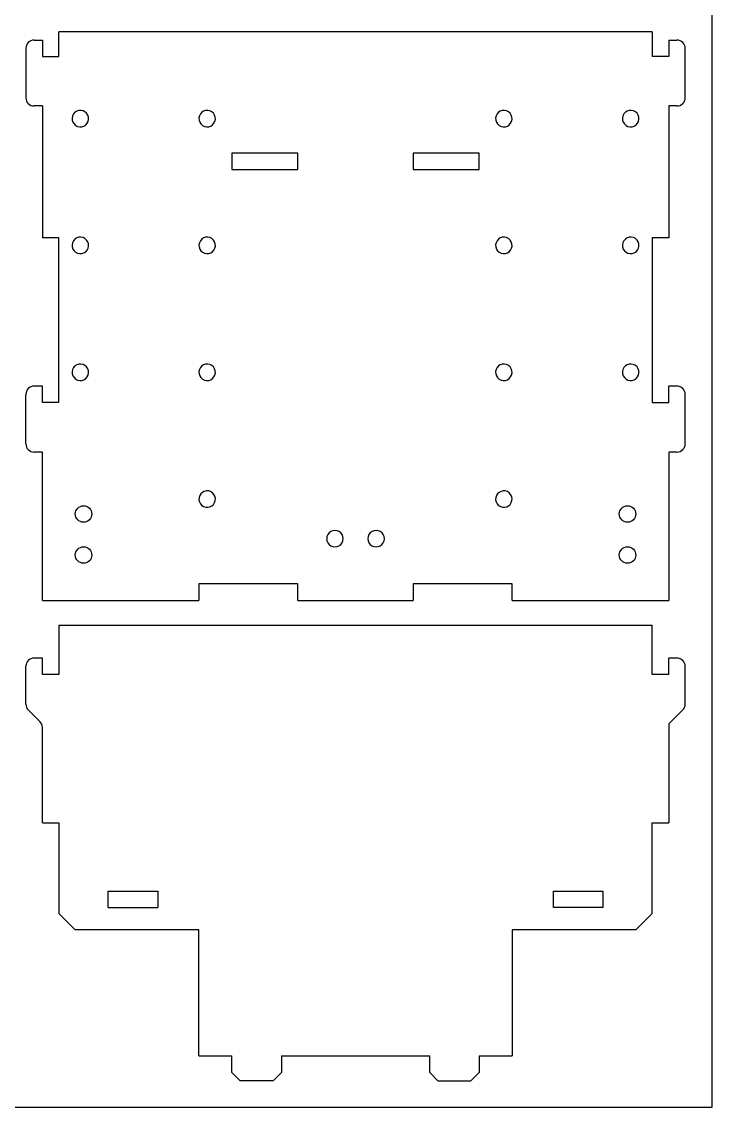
# Model space of a CAD drawing. Header units: inches. Extents: x 222 to 389, y -88 to 138.
# Drawn here: x 305.4 to 389.2, y -87.6 to 44.2 of the extents above; entities that cross this region are included whole.
import ezdxf

# ---------------------------------------------------------------- set-up
doc = ezdxf.new("R2010")
doc.units = ezdxf.units.IN
doc.header["$MEASUREMENT"] = 0

msp = doc.modelspace()

# ---------------------------------------------------------------- linework, layer by layer
for p, q in [((381.93, 42.95), (309.93, 42.95)), ((309.93, 39.95), (309.93, 42.95)), ((381.93, 42.95), (381.93, 39.95)), ((305.93, 40.95), (305.93, 34.95)), ((306.93, 41.95), (307.93, 41.95)), ((307.93, 41.95), (307.93, 39.95)), ((383.93, 41.95), (384.93, 41.95)), ((383.93, 41.95), (383.93, 39.95)), ((385.93, 34.95), (385.93, 40.95)), ((307.93, 39.95), (309.93, 39.95)), ((383.93, 39.95), (381.93, 39.95)), ((307.93, 33.95), (306.93, 33.95)), ((307.93, 33.95), (307.93, 17.95)), ((311.71, 32.98), (311.59, 32.75)), ((311.89, 33.18), (311.71, 32.98)), ((312.1, 33.32), (311.89, 33.18)), ((312.35, 33.4), (312.1, 33.32)), ((312.61, 33.41), (312.35, 33.4)), ((312.87, 33.36), (312.61, 33.41)), ((313.1, 33.24), (312.87, 33.36)), ((313.3, 33.07), (313.1, 33.24)), ((313.44, 32.85), (313.3, 33.07)), ((327.1, 32.98), (326.98, 32.75)), ((327.28, 33.18), (327.1, 32.98)), ((327.49, 33.32), (327.28, 33.18)), ((327.74, 33.4), (327.49, 33.32)), ((328, 33.41), (327.74, 33.4)), ((328.26, 33.36), (328, 33.41)), ((328.49, 33.24), (328.26, 33.36)), ((328.69, 33.07), (328.49, 33.24)), ((328.83, 32.85), (328.69, 33.07)), ((363.1, 32.98), (362.98, 32.75)), ((363.28, 33.18), (363.1, 32.98)), ((363.49, 33.32), (363.28, 33.18)), ((363.74, 33.4), (363.49, 33.32)), ((364, 33.41), (363.74, 33.4)), ((364.26, 33.36), (364, 33.41)), ((364.49, 33.24), (364.26, 33.36)), ((364.69, 33.07), (364.49, 33.24)), ((364.83, 32.85), (364.69, 33.07)), ((378.49, 32.98), (378.37, 32.75)), ((378.67, 33.18), (378.49, 32.98)), ((378.88, 33.32), (378.67, 33.18)), ((379.13, 33.4), (378.88, 33.32)), ((379.39, 33.41), (379.13, 33.4)), ((379.65, 33.36), (379.39, 33.41)), ((379.88, 33.24), (379.65, 33.36)), ((380.08, 33.07), (379.88, 33.24)), ((380.22, 32.85), (380.08, 33.07)), ((383.93, 33.95), (383.93, 17.95)), ((384.93, 33.95), (383.93, 33.95)), ((311.59, 32.75), (311.54, 32.49)), ((311.54, 32.49), (311.55, 32.23)), ((311.55, 32.23), (311.63, 31.98)), ((311.63, 31.98), (311.78, 31.77)), ((311.78, 31.77), (311.97, 31.59)), ((312.97, 31.51), (313.19, 31.66)), ((313.19, 31.66), (313.36, 31.85)), ((313.36, 31.85), (313.48, 32.08)), ((313.52, 32.6), (313.44, 32.85)), ((313.48, 32.08), (313.53, 32.34)), ((313.53, 32.34), (313.52, 32.6)), ((326.98, 32.75), (326.93, 32.49)), ((326.93, 32.49), (326.94, 32.23)), ((326.94, 32.23), (327.02, 31.98)), ((327.02, 31.98), (327.17, 31.77)), ((327.17, 31.77), (327.36, 31.59)), ((328.36, 31.51), (328.58, 31.66)), ((328.58, 31.66), (328.75, 31.85)), ((328.75, 31.85), (328.87, 32.08)), ((328.91, 32.6), (328.83, 32.85)), ((328.87, 32.08), (328.92, 32.34)), ((328.92, 32.34), (328.91, 32.6)), ((362.98, 32.75), (362.93, 32.49)), ((362.93, 32.49), (362.94, 32.23)), ((362.94, 32.23), (363.02, 31.98)), ((363.02, 31.98), (363.17, 31.77)), ((363.17, 31.77), (363.36, 31.59)), ((364.36, 31.51), (364.58, 31.66)), ((364.58, 31.66), (364.75, 31.85)), ((364.75, 31.85), (364.87, 32.08)), ((364.91, 32.6), (364.83, 32.85)), ((364.87, 32.08), (364.92, 32.34)), ((364.92, 32.34), (364.91, 32.6)), ((378.37, 32.75), (378.32, 32.49)), ((378.32, 32.49), (378.33, 32.23)), ((378.33, 32.23), (378.41, 31.98)), ((378.41, 31.98), (378.56, 31.77)), ((378.56, 31.77), (378.75, 31.59)), ((379.75, 31.51), (379.97, 31.66)), ((379.97, 31.66), (380.14, 31.85)), ((380.14, 31.85), (380.26, 32.08)), ((380.3, 32.6), (380.22, 32.85)), ((380.26, 32.08), (380.31, 32.34)), ((380.31, 32.34), (380.3, 32.6)), ((311.97, 31.59), (312.2, 31.47)), ((312.2, 31.47), (312.46, 31.42)), ((312.46, 31.42), (312.72, 31.43)), ((312.72, 31.43), (312.97, 31.51)), ((327.36, 31.59), (327.59, 31.47)), ((327.59, 31.47), (327.85, 31.42)), ((327.85, 31.42), (328.11, 31.43)), ((328.11, 31.43), (328.36, 31.51)), ((363.36, 31.59), (363.59, 31.47)), ((363.59, 31.47), (363.85, 31.42)), ((363.85, 31.42), (364.11, 31.43)), ((364.11, 31.43), (364.36, 31.51)), ((378.75, 31.59), (378.98, 31.47)), ((378.98, 31.47), (379.24, 31.42)), ((379.24, 31.42), (379.5, 31.43)), ((379.5, 31.43), (379.75, 31.51)), ((330.93, 28.23), (330.93, 26.23)), ((338.93, 28.23), (330.93, 28.23)), ((338.93, 26.23), (338.93, 28.23)), ((352.93, 28.23), (352.93, 26.23)), ((360.93, 28.23), (352.93, 28.23)), ((360.93, 26.23), (360.93, 28.23)), ((330.93, 26.23), (338.93, 26.23)), ((352.93, 26.23), (360.93, 26.23)), ((309.93, 17.95), (307.93, 17.95)), ((309.93, -2.05), (309.93, 17.95)), ((311.59, 17.36), (311.54, 17.1)), ((311.71, 17.59), (311.59, 17.36)), ((311.89, 17.79), (311.71, 17.59)), ((312.1, 17.93), (311.89, 17.79)), ((312.35, 18.01), (312.1, 17.93)), ((312.61, 18.02), (312.35, 18.01)), ((312.87, 17.97), (312.61, 18.02)), ((313.1, 17.85), (312.87, 17.97)), ((313.3, 17.68), (313.1, 17.85)), ((313.44, 17.46), (313.3, 17.68)), ((313.52, 17.21), (313.44, 17.46)), ((313.53, 16.95), (313.52, 17.21)), ((326.98, 17.36), (326.93, 17.1)), ((327.1, 17.59), (326.98, 17.36)), ((327.28, 17.79), (327.1, 17.59)), ((327.49, 17.93), (327.28, 17.79)), ((327.74, 18.01), (327.49, 17.93)), ((328, 18.02), (327.74, 18.01)), ((328.26, 17.97), (328, 18.02)), ((328.49, 17.85), (328.26, 17.97)), ((328.69, 17.68), (328.49, 17.85)), ((328.83, 17.46), (328.69, 17.68)), ((328.91, 17.21), (328.83, 17.46)), ((328.92, 16.95), (328.91, 17.21)), ((362.98, 17.36), (362.93, 17.1)), ((363.1, 17.59), (362.98, 17.36)), ((363.28, 17.79), (363.1, 17.59)), ((363.49, 17.93), (363.28, 17.79)), ((363.74, 18.01), (363.49, 17.93)), ((364, 18.02), (363.74, 18.01)), ((364.26, 17.97), (364, 18.02)), ((364.49, 17.85), (364.26, 17.97)), ((364.69, 17.68), (364.49, 17.85)), ((364.83, 17.46), (364.69, 17.68)), ((364.91, 17.21), (364.83, 17.46)), ((364.92, 16.95), (364.91, 17.21)), ((378.37, 17.36), (378.32, 17.1)), ((378.49, 17.59), (378.37, 17.36)), ((378.67, 17.79), (378.49, 17.59)), ((378.88, 17.93), (378.67, 17.79)), ((379.13, 18.01), (378.88, 17.93)), ((379.39, 18.02), (379.13, 18.01)), ((379.65, 17.97), (379.39, 18.02)), ((379.88, 17.85), (379.65, 17.97)), ((380.08, 17.68), (379.88, 17.85)), ((380.22, 17.46), (380.08, 17.68)), ((380.3, 17.21), (380.22, 17.46)), ((380.31, 16.95), (380.3, 17.21)), ((381.93, 17.95), (381.93, -2.05)), ((383.93, 17.95), (381.93, 17.95)), ((311.54, 17.1), (311.55, 16.84)), ((311.55, 16.84), (311.63, 16.59)), ((311.63, 16.59), (311.78, 16.38)), ((311.78, 16.38), (311.97, 16.2)), ((311.97, 16.2), (312.2, 16.08)), ((312.2, 16.08), (312.46, 16.03)), ((312.46, 16.03), (312.72, 16.04)), ((312.72, 16.04), (312.97, 16.12)), ((312.97, 16.12), (313.19, 16.27)), ((313.19, 16.27), (313.36, 16.46)), ((313.36, 16.46), (313.48, 16.69)), ((313.48, 16.69), (313.53, 16.95)), ((326.93, 17.1), (326.94, 16.84)), ((326.94, 16.84), (327.02, 16.59)), ((327.02, 16.59), (327.17, 16.38)), ((327.17, 16.38), (327.36, 16.2)), ((327.36, 16.2), (327.59, 16.08)), ((327.59, 16.08), (327.85, 16.03)), ((327.85, 16.03), (328.11, 16.04)), ((328.11, 16.04), (328.36, 16.12)), ((328.36, 16.12), (328.58, 16.27)), ((328.58, 16.27), (328.75, 16.46)), ((328.75, 16.46), (328.87, 16.69)), ((328.87, 16.69), (328.92, 16.95)), ((362.93, 17.1), (362.94, 16.84)), ((362.94, 16.84), (363.02, 16.59)), ((363.02, 16.59), (363.17, 16.38)), ((363.17, 16.38), (363.36, 16.2)), ((363.36, 16.2), (363.59, 16.08)), ((363.59, 16.08), (363.85, 16.03)), ((363.85, 16.03), (364.11, 16.04)), ((364.11, 16.04), (364.36, 16.12)), ((364.36, 16.12), (364.58, 16.27)), ((364.58, 16.27), (364.75, 16.46)), ((364.75, 16.46), (364.87, 16.69)), ((364.87, 16.69), (364.92, 16.95)), ((378.32, 17.1), (378.33, 16.84)), ((378.33, 16.84), (378.41, 16.59)), ((378.41, 16.59), (378.56, 16.38)), ((378.56, 16.38), (378.75, 16.2)), ((378.75, 16.2), (378.98, 16.08)), ((378.98, 16.08), (379.24, 16.03)), ((379.24, 16.03), (379.5, 16.04)), ((379.5, 16.04), (379.75, 16.12)), ((379.75, 16.12), (379.97, 16.27)), ((379.97, 16.27), (380.14, 16.46)), ((380.14, 16.46), (380.26, 16.69)), ((380.26, 16.69), (380.31, 16.95)), ((311.59, 1.97), (311.54, 1.71)), ((311.54, 1.71), (311.55, 1.45)), ((311.55, 1.45), (311.63, 1.2)), ((311.71, 2.2), (311.59, 1.97)), ((311.89, 2.4), (311.71, 2.2)), ((312.1, 2.54), (311.89, 2.4)), ((312.35, 2.62), (312.1, 2.54)), ((312.61, 2.63), (312.35, 2.62)), ((312.87, 2.58), (312.61, 2.63)), ((313.1, 2.46), (312.87, 2.58)), ((313.3, 2.29), (313.1, 2.46)), ((313.44, 2.07), (313.3, 2.29)), ((313.52, 1.82), (313.44, 2.07)), ((313.48, 1.3), (313.53, 1.56)), ((313.53, 1.56), (313.52, 1.82)), ((326.98, 1.97), (326.93, 1.71)), ((326.93, 1.71), (326.94, 1.45)), ((326.94, 1.45), (327.02, 1.2)), ((327.1, 2.2), (326.98, 1.97)), ((327.28, 2.4), (327.1, 2.2)), ((327.49, 2.54), (327.28, 2.4)), ((327.74, 2.62), (327.49, 2.54)), ((328, 2.63), (327.74, 2.62)), ((328.26, 2.58), (328, 2.63)), ((328.49, 2.46), (328.26, 2.58)), ((328.69, 2.29), (328.49, 2.46)), ((328.83, 2.07), (328.69, 2.29)), ((328.91, 1.82), (328.83, 2.07)), ((328.87, 1.3), (328.92, 1.56)), ((328.92, 1.56), (328.91, 1.82)), ((362.98, 1.97), (362.93, 1.71)), ((362.93, 1.71), (362.94, 1.45)), ((362.94, 1.45), (363.02, 1.2)), ((363.1, 2.2), (362.98, 1.97)), ((363.28, 2.4), (363.1, 2.2)), ((363.49, 2.54), (363.28, 2.4)), ((363.74, 2.62), (363.49, 2.54)), ((364, 2.63), (363.74, 2.62)), ((364.26, 2.58), (364, 2.63)), ((364.49, 2.46), (364.26, 2.58)), ((364.69, 2.29), (364.49, 2.46)), ((364.83, 2.07), (364.69, 2.29)), ((364.91, 1.82), (364.83, 2.07)), ((364.87, 1.3), (364.92, 1.56)), ((364.92, 1.56), (364.91, 1.82)), ((378.37, 1.97), (378.32, 1.71)), ((378.32, 1.71), (378.33, 1.45)), ((378.33, 1.45), (378.41, 1.2)), ((378.49, 2.2), (378.37, 1.97)), ((378.67, 2.4), (378.49, 2.2)), ((378.88, 2.54), (378.67, 2.4)), ((379.13, 2.62), (378.88, 2.54)), ((379.39, 2.63), (379.13, 2.62)), ((379.65, 2.58), (379.39, 2.63)), ((379.88, 2.46), (379.65, 2.58)), ((380.08, 2.29), (379.88, 2.46)), ((380.22, 2.07), (380.08, 2.29)), ((380.3, 1.82), (380.22, 2.07)), ((380.26, 1.3), (380.31, 1.56)), ((380.31, 1.56), (380.3, 1.82)), ((311.63, 1.2), (311.78, 0.99)), ((311.78, 0.99), (311.97, 0.81)), ((311.97, 0.81), (312.2, 0.69)), ((312.2, 0.69), (312.46, 0.64)), ((312.46, 0.64), (312.72, 0.65)), ((312.72, 0.65), (312.97, 0.73)), ((312.97, 0.73), (313.19, 0.88)), ((313.19, 0.88), (313.36, 1.07)), ((313.36, 1.07), (313.48, 1.3)), ((327.02, 1.2), (327.17, 0.99)), ((327.17, 0.99), (327.36, 0.81)), ((327.36, 0.81), (327.59, 0.69)), ((327.59, 0.69), (327.85, 0.64)), ((327.85, 0.64), (328.11, 0.65)), ((328.11, 0.65), (328.36, 0.73)), ((328.36, 0.73), (328.58, 0.88)), ((328.58, 0.88), (328.75, 1.07)), ((328.75, 1.07), (328.87, 1.3)), ((363.02, 1.2), (363.17, 0.99)), ((363.17, 0.99), (363.36, 0.81)), ((363.36, 0.81), (363.59, 0.69)), ((363.59, 0.69), (363.85, 0.64)), ((363.85, 0.64), (364.11, 0.65)), ((364.11, 0.65), (364.36, 0.73)), ((364.36, 0.73), (364.58, 0.88)), ((364.58, 0.88), (364.75, 1.07)), ((364.75, 1.07), (364.87, 1.3)), ((378.41, 1.2), (378.56, 0.99)), ((378.56, 0.99), (378.75, 0.81)), ((378.75, 0.81), (378.98, 0.69)), ((378.98, 0.69), (379.24, 0.64)), ((379.24, 0.64), (379.5, 0.65)), ((379.5, 0.65), (379.75, 0.73)), ((379.75, 0.73), (379.97, 0.88)), ((379.97, 0.88), (380.14, 1.07)), ((380.14, 1.07), (380.26, 1.3)), ((305.93, -7.05), (305.93, -1.05)), ((307.93, -0.05), (306.93, -0.05)), ((307.93, -2.05), (307.93, -0.05)), ((383.93, -2.05), (383.93, -0.05)), ((384.93, -0.05), (383.93, -0.05)), ((385.93, -7.05), (385.93, -1.05)), ((309.93, -2.05), (307.93, -2.05)), ((381.93, -2.05), (383.93, -2.05)), ((307.93, -8.05), (306.93, -8.05)), ((307.93, -26.05), (307.93, -8.05)), ((384.93, -8.05), (383.93, -8.05)), ((383.93, -8.05), (383.93, -26.05)), ((327.16, -13.11), (327.02, -13.33)), ((327.35, -12.94), (327.16, -13.11)), ((327.58, -12.82), (327.35, -12.94)), ((327.84, -12.76), (327.58, -12.82)), ((328.1, -12.77), (327.84, -12.76)), ((328.35, -12.85), (328.1, -12.77)), ((328.57, -12.99), (328.35, -12.85)), ((328.74, -13.18), (328.57, -12.99)), ((363.16, -13.11), (363.02, -13.33)), ((363.35, -12.94), (363.16, -13.11)), ((363.58, -12.82), (363.35, -12.94)), ((363.84, -12.76), (363.58, -12.82)), ((364.1, -12.77), (363.84, -12.76)), ((364.35, -12.85), (364.1, -12.77)), ((364.57, -12.99), (364.35, -12.85)), ((364.74, -13.18), (364.57, -12.99)), ((326.94, -13.58), (326.93, -13.84)), ((326.93, -13.84), (326.99, -14.1)), ((327.02, -13.33), (326.94, -13.58)), ((326.99, -14.1), (327.11, -14.33)), ((327.11, -14.33), (327.28, -14.52)), ((328.5, -14.57), (328.69, -14.4)), ((328.69, -14.4), (328.83, -14.18)), ((328.86, -13.41), (328.74, -13.18)), ((328.83, -14.18), (328.91, -13.93)), ((328.92, -13.67), (328.86, -13.41)), ((328.91, -13.93), (328.92, -13.67)), ((362.94, -13.58), (362.93, -13.84)), ((362.93, -13.84), (362.99, -14.1)), ((363.02, -13.33), (362.94, -13.58)), ((362.99, -14.1), (363.11, -14.33)), ((363.11, -14.33), (363.28, -14.52)), ((364.5, -14.57), (364.69, -14.4)), ((364.69, -14.4), (364.83, -14.18)), ((364.86, -13.41), (364.74, -13.18)), ((364.83, -14.18), (364.91, -13.93)), ((364.92, -13.67), (364.86, -13.41)), ((364.91, -13.93), (364.92, -13.67)), ((327.28, -14.52), (327.5, -14.66)), ((327.5, -14.66), (327.75, -14.74)), ((327.75, -14.74), (328.01, -14.75)), ((328.01, -14.75), (328.27, -14.69)), ((328.27, -14.69), (328.5, -14.57)), ((363.28, -14.52), (363.5, -14.66)), ((363.5, -14.66), (363.75, -14.74)), ((363.75, -14.74), (364.01, -14.75)), ((364.01, -14.75), (364.27, -14.69)), ((364.27, -14.69), (364.5, -14.57)), ((342.46, -18.29), (342.43, -18.55)), ((342.56, -18.05), (342.46, -18.29)), ((342.72, -17.84), (342.56, -18.05)), ((342.93, -17.69), (342.72, -17.84)), ((343.17, -17.59), (342.93, -17.69)), ((343.43, -17.55), (343.17, -17.59)), ((343.69, -17.59), (343.43, -17.55)), ((343.93, -17.69), (343.69, -17.59)), ((344.14, -17.85), (343.93, -17.69)), ((344.29, -18.06), (344.14, -17.85)), ((344.39, -18.3), (344.29, -18.06)), ((344.43, -18.56), (344.39, -18.3)), ((347.46, -18.29), (347.43, -18.55)), ((347.56, -18.05), (347.46, -18.29)), ((347.72, -17.84), (347.56, -18.05)), ((347.93, -17.69), (347.72, -17.84)), ((348.17, -17.59), (347.93, -17.69)), ((348.43, -17.55), (348.17, -17.59)), ((348.69, -17.59), (348.43, -17.55)), ((348.93, -17.69), (348.69, -17.59)), ((349.14, -17.85), (348.93, -17.69)), ((349.29, -18.06), (349.14, -17.85)), ((349.39, -18.3), (349.29, -18.06)), ((349.43, -18.56), (349.39, -18.3)), ((342.43, -18.55), (342.46, -18.81)), ((342.46, -18.81), (342.56, -19.05)), ((342.56, -19.05), (342.71, -19.26)), ((342.71, -19.26), (342.92, -19.42)), ((342.92, -19.42), (343.16, -19.52)), ((343.16, -19.52), (343.42, -19.55)), ((343.42, -19.55), (343.68, -19.52)), ((343.68, -19.52), (343.92, -19.42)), ((343.92, -19.42), (344.13, -19.27)), ((344.13, -19.27), (344.29, -19.06)), ((344.29, -19.06), (344.39, -18.82)), ((344.39, -18.82), (344.43, -18.56)), ((347.43, -18.55), (347.46, -18.81)), ((347.46, -18.81), (347.56, -19.05)), ((347.56, -19.05), (347.71, -19.26)), ((347.71, -19.26), (347.92, -19.42)), ((347.92, -19.42), (348.16, -19.52)), ((348.16, -19.52), (348.42, -19.55)), ((348.42, -19.55), (348.68, -19.52)), ((348.68, -19.52), (348.92, -19.42)), ((348.92, -19.42), (349.13, -19.27)), ((349.13, -19.27), (349.29, -19.06)), ((349.29, -19.06), (349.39, -18.82)), ((349.39, -18.82), (349.43, -18.56)), ((338.93, -24.05), (326.93, -24.05)), ((326.93, -24.05), (326.93, -26.05)), ((338.93, -26.05), (338.93, -24.05)), ((364.93, -24.05), (352.93, -24.05)), ((352.93, -24.05), (352.93, -26.05)), ((364.93, -26.05), (364.93, -24.05)), ((307.93, -26.05), (326.93, -26.05)), ((338.93, -26.05), (352.93, -26.05)), ((364.93, -26.05), (383.93, -26.05)), ((309.93, -29.05), (381.93, -29.05)), ((309.93, -29.05), (309.93, -35.05)), ((381.93, -35.05), (381.93, -29.05)), ((305.93, -38.64), (305.93, -34.05)), ((307.93, -33.05), (306.93, -33.05)), ((307.93, -35.05), (307.93, -33.05)), ((384.93, -33.05), (383.93, -33.05)), ((383.93, -35.05), (383.93, -33.05)), ((385.93, -38.64), (385.93, -34.05)), ((309.93, -35.05), (307.93, -35.05)), ((383.93, -35.05), (381.93, -35.05)), ((306.22, -39.35), (307.63, -40.76)), ((383.93, -41.05), (385.63, -39.35)), ((307.93, -53.05), (307.93, -41.47)), ((383.93, -41.05), (383.93, -53.05)), ((307.93, -53.05), (309.93, -53.05)), ((309.93, -53.05), (309.93, -64.05)), ((381.93, -64.05), (381.93, -53.05)), ((381.93, -53.05), (383.93, -53.05)), ((315.93, -63.34), (315.93, -61.34)), ((315.93, -61.34), (321.93, -61.34)), ((321.93, -61.34), (321.93, -63.34)), ((369.93, -61.34), (375.93, -61.34)), ((369.93, -63.34), (369.93, -61.34)), ((375.93, -61.34), (375.93, -63.34)), ((309.93, -64.05), (311.93, -66.05)), ((315.93, -63.34), (321.93, -63.34)), ((375.93, -63.34), (369.93, -63.34)), ((379.93, -66.05), (381.93, -64.05)), ((326.93, -66.05), (311.93, -66.05)), ((326.93, -81.34), (326.93, -66.05)), ((379.93, -66.05), (364.93, -66.05)), ((364.93, -66.05), (364.93, -81.34)), ((326.93, -81.34), (330.93, -81.34)), ((330.93, -83.34), (330.93, -81.34)), ((336.93, -81.34), (354.93, -81.34)), ((336.93, -81.34), (336.93, -83.34)), ((354.93, -83.34), (354.93, -81.34)), ((360.93, -81.34), (360.93, -83.34)), ((360.93, -81.34), (364.93, -81.34)), ((330.93, -83.34), (331.93, -84.34)), ((336.93, -83.34), (335.93, -84.34)), ((354.93, -83.34), (355.93, -84.34)), ((360.93, -83.34), (359.93, -84.34)), ((335.93, -84.34), (331.93, -84.34)), ((355.93, -84.34), (359.93, -84.34))]:
    msp.add_line(p, q)
msp.add_lwpolyline([(222.21, -87.57), (389.21, -87.57), (389.21, 138.43), (222.21, 138.43)], close=True)
for centre in [(312.93, -15.56), (378.93, -15.56), (312.93, -20.55), (378.93, -20.55)]:
    msp.add_circle(centre, 1)
for centre, start, end in [((306.93, 40.95), 90, 180), ((384.93, 40.95), 0, 90), ((306.93, 34.95), 180, 270), ((384.93, 34.95), 270, 0), ((306.93, -1.05), 90, 180), ((384.93, -1.05), 0, 90), ((306.93, -7.05), 180, 270), ((384.93, -7.05), 270, 0), ((306.93, -34.05), 90, 180), ((384.93, -34.05), 0, 90), ((306.93, -38.64), 180, 225), ((384.93, -38.64), 315, 0), ((306.93, -41.47), 360, 45)]:
    msp.add_arc(centre, 1, start, end)

doc.saveas('drawing.dxf')
